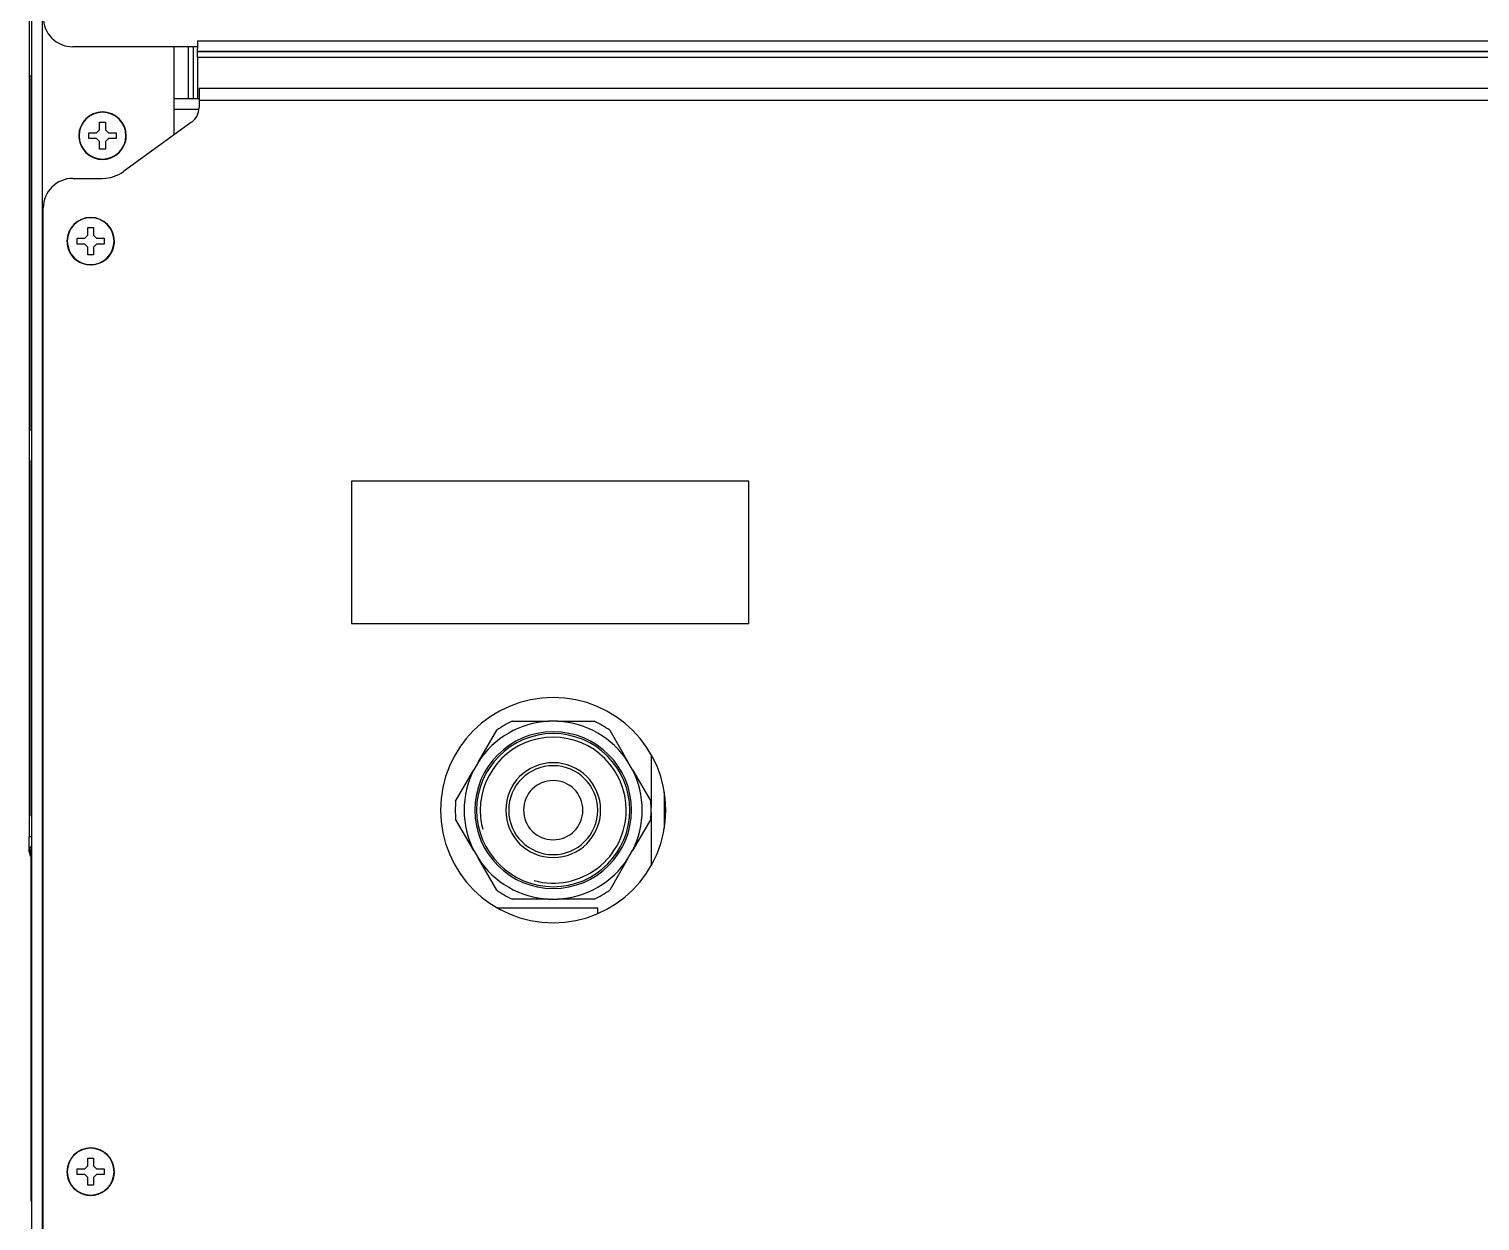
# Model space of a CAD drawing. Header units: millimetres. Extents: x -1584 to 3730, y -1918 to 2655.
# Drawn here: x 2831.7 to 3076.4, y -109.3 to 91.8 of the extents above; entities that cross this region are included whole.
import ezdxf

# ---------------------------------------------------------------- set-up
doc = ezdxf.new("R2010")
doc.units = ezdxf.units.MM
doc.header["$LTSCALE"] = 65.395
doc.layers.get('0').update_dxf_attribs({"linetype": 'CONTINUOUS'})
doc.layers.add('ASSI', color=7, linetype='CONTINUOUS')
doc.layers.add('GEOM', color=7, linetype='CONTINUOUS')

msp = doc.modelspace()

# ---------------------------------------------------------------- linework, layer by layer
at = {"linetype": 'Continuous'}
for p, q in [((2833.87, 982.35), (2833.87, -137.15)), ((2832.07, 973.09), (2832.07, -135.35)), ((2831.67, 970.06), (2831.67, -44.45)), ((2856.07, 88.85), (2856.07, 73.95)), ((2843.57, 76.15), (2844.57, 76.15)), ((2843.57, 75.87), (2843.57, 76.15)), ((2843.57, 75.37), (2843.57, 75.87)), ((2844.57, 76.15), (2844.57, 75.87)), ((2844.57, 75.87), (2844.57, 75.37)), ((2841.77, 73.85), (2841.77, 74.35)), ((2841.77, 74.35), (2842.05, 74.35)), ((2841.77, 73.35), (2841.77, 73.85)), ((2842.05, 74.35), (2842.55, 74.35)), ((2842.55, 74.35), (2843.07, 74.35)), ((2843.07, 74.35), (2843.57, 74.85)), ((2843.57, 74.85), (2843.57, 75.37)), ((2844.57, 75.37), (2844.57, 74.85)), ((2844.57, 74.85), (2845.07, 74.35)), ((2845.07, 74.35), (2845.59, 74.35)), ((2845.59, 74.35), (2846.09, 74.35)), ((2846.09, 74.35), (2846.37, 74.35)), ((2846.37, 74.35), (2846.37, 73.85)), ((2846.37, 73.85), (2846.37, 73.35)), ((2842.05, 73.35), (2841.77, 73.35)), ((2842.55, 73.35), (2842.05, 73.35)), ((2843.07, 73.35), (2842.55, 73.35)), ((2843.57, 72.85), (2843.07, 73.35)), ((2843.57, 72.33), (2843.57, 72.85)), ((2843.57, 71.83), (2843.57, 72.33)), ((2843.57, 71.55), (2843.57, 71.83)), ((2844.57, 71.55), (2843.57, 71.55)), ((2845.07, 73.35), (2844.57, 72.85)), ((2844.57, 72.85), (2844.57, 72.33)), ((2844.57, 72.33), (2844.57, 71.83)), ((2844.57, 71.83), (2844.57, 71.55)), ((2845.59, 73.35), (2845.07, 73.35)), ((2846.09, 73.35), (2845.59, 73.35)), ((2846.37, 73.35), (2846.09, 73.35)), ((2839.77, 56.05), (2839.77, 56.55)), ((2839.77, 56.55), (2840.55, 56.55)), ((2840.55, 56.55), (2841.07, 56.55)), ((2841.07, 56.55), (2841.57, 57.05)), ((2841.57, 58.35), (2842.57, 58.35)), ((2841.57, 57.57), (2841.57, 58.35)), ((2841.57, 57.05), (2841.57, 57.57)), ((2842.57, 58.35), (2842.57, 57.57)), ((2842.57, 57.57), (2842.57, 57.05)), ((2842.57, 57.05), (2843.07, 56.55)), ((2843.07, 56.55), (2843.59, 56.55)), ((2843.59, 56.55), (2844.37, 56.55)), ((2844.37, 56.55), (2844.37, 56.05)), ((2839.77, 55.55), (2839.77, 56.05)), ((2840.55, 55.55), (2839.77, 55.55)), ((2841.07, 55.55), (2840.55, 55.55)), ((2841.57, 55.05), (2841.07, 55.55)), ((2841.57, 54.53), (2841.57, 55.05)), ((2841.57, 53.75), (2841.57, 54.53)), ((2843.07, 55.55), (2842.57, 55.05)), ((2842.57, 55.05), (2842.57, 54.53)), ((2842.57, 54.53), (2842.57, 53.75)), ((2843.59, 55.55), (2843.07, 55.55)), ((2844.37, 55.55), (2843.59, 55.55)), ((2844.37, 56.05), (2844.37, 55.55)), ((2842.57, 53.75), (2841.57, 53.75)), ((2907.47, -31.77), (2910.54, -26.45)), ((2913.15, -24.95), (2919.29, -24.95)), ((2920.86, -24.95), (2919.29, -24.95)), ((2920.86, -24.95), (2926.99, -24.95)), ((2929.6, -26.45), (2932.67, -31.77)), ((2907.47, -31.77), (2906.69, -33.13)), ((2933.45, -33.13), (2932.67, -31.77)), ((2936.57, -30.55), (2936.57, -38.45)), ((2903.62, -38.45), (2906.69, -33.13)), ((2933.45, -33.13), (2936.52, -38.45)), ((2936.57, -38.45), (2936.57, -39.5)), ((2938.82, -42.97), (2938.82, -36.93)), ((2906.69, -46.77), (2903.62, -41.45)), ((2936.52, -41.45), (2933.45, -46.77)), ((2936.57, -40.4), (2936.57, -41.45)), ((2936.57, -41.45), (2936.57, -49.35)), ((2832.07, -44.45), (2831.67, -44.45)), ((2906.69, -46.77), (2907.47, -48.13)), ((2910.54, -53.45), (2907.47, -48.13)), ((2932.67, -48.13), (2929.6, -53.45)), ((2932.67, -48.13), (2933.45, -46.77)), ((2919.29, -54.95), (2913.15, -54.95)), ((2919.29, -54.95), (2920.86, -54.95)), ((2926.99, -54.95), (2920.86, -54.95)), ((2910.67, -56.45), (2927.57, -56.45)), ((2927.57, -57.4), (2927.57, -56.45)), ((2841.07, -100.45), (2841.57, -99.95)), ((2841.57, -98.65), (2842.57, -98.65)), ((2841.57, -99.43), (2841.57, -98.65)), ((2841.57, -99.95), (2841.57, -99.43)), ((2842.57, -98.65), (2842.57, -99.43)), ((2842.57, -99.43), (2842.57, -99.95)), ((2842.57, -99.95), (2843.07, -100.45)), ((2839.77, -100.95), (2839.77, -100.45)), ((2839.77, -100.45), (2840.55, -100.45)), ((2839.77, -101.45), (2839.77, -100.95)), ((2840.55, -101.45), (2839.77, -101.45)), ((2840.55, -100.45), (2841.07, -100.45)), ((2841.07, -101.45), (2840.55, -101.45)), ((2841.57, -101.95), (2841.07, -101.45)), ((2841.57, -102.47), (2841.57, -101.95)), ((2841.57, -103.25), (2841.57, -102.47)), ((2843.07, -101.45), (2842.57, -101.95)), ((2842.57, -101.95), (2842.57, -102.47)), ((2842.57, -102.47), (2842.57, -103.25)), ((2843.07, -100.45), (2843.59, -100.45)), ((2843.59, -101.45), (2843.07, -101.45)), ((2843.59, -100.45), (2844.37, -100.45)), ((2844.37, -101.45), (2843.59, -101.45)), ((2844.37, -100.45), (2844.37, -100.95)), ((2844.37, -100.95), (2844.37, -101.45)), ((2842.57, -103.25), (2841.57, -103.25))]:
    msp.add_line(p, q, dxfattribs=at)
for radius, start, end in [(13.22, 0, 180), (15.02, 92.9944, 147.0056), (16.52, 114.7747, 125.2253), (15.02, 32.9944, 87.0056), (16.52, 54.7747, 65.2253), (12.92, 0, 180), (12.31, 0, 180), (15.02, 152.9944, 207.0056), (8, 0, 180), (7.5, 0, 180), (15.02, 332.9944, 27.0056), (16.52, 174.7747, 185.2253), (16.52, 354.7747, 5.2253), (13.22, 180, 360), (12.92, 180, 360), (12.31, 180, 195), (8, 180, 360), (7.5, 180, 360), (12.31, 255, 360), (15.02, 212.9944, 267.0056), (15.02, 272.9944, 327.0056), (16.52, 234.7747, 245.2253), (16.52, 294.7747, 305.2253)]:
    msp.add_arc((2920.07, -39.95), radius, start, end, dxfattribs=at)
at = {"layer": 'ASSI', "linetype": 'Continuous'}
for centre, radius, start, end in [((2844.07, 73.85), 4, 0, 180), ((2844.07, 73.85), 4, 0, 180), ((2844.07, 73.85), 3.95, 0, 180), ((2844.07, 73.85), 4, 180, 196.2728), ((2844.07, 73.85), 4, 180, 196.3063), ((2844.07, 73.85), 3.95, 180, 360), ((2844.07, 73.85), 4, 343.7272, 360), ((2844.07, 73.85), 4, 343.7272, 360), ((2844.07, 73.85), 4, 343.6937, 360), ((2844.07, 73.85), 4, 196.2728, 343.7272), ((2844.07, 73.85), 4, 196.3063, 343.6937), ((2842.07, 56.05), 4, 0, 180), ((2842.07, 56.05), 4, 0, 180), ((2842.07, 56.05), 4, 0, 180), ((2842.07, 56.05), 3.95, 0, 180), ((2842.07, 56.05), 4, 180, 196.2728), ((2842.07, 56.05), 4, 180, 196.3063), ((2842.07, 56.05), 3.95, 180, 360), ((2842.07, 56.05), 4, 196.2728, 343.7272), ((2842.07, 56.05), 4, 196.3063, 343.6937), ((2842.07, 56.05), 4, 343.7272, 360), ((2842.07, 56.05), 4, 343.7272, 360), ((2842.07, 56.05), 4, 343.6937, 360), ((2920.07, -39.95), 19, 0, 180), ((2920.07, -39.95), 19, 180, 360), ((2842.07, -100.95), 4, 0, 180), ((2842.07, -100.95), 4, 0, 180), ((2842.07, -100.95), 3.95, 0, 180), ((2842.07, -100.95), 4, 180, 196.2728), ((2842.07, -100.95), 4, 180, 196.3063), ((2842.07, -100.95), 3.95, 180, 360), ((2842.07, -100.95), 4, 196.2728, 343.7272), ((2842.07, -100.95), 4, 196.3063, 343.6937), ((2842.07, -100.95), 4, 343.7272, 360), ((2842.07, -100.95), 4, 343.7272, 360), ((2842.07, -100.95), 4, 343.6937, 360)]:
    msp.add_arc(centre, radius, start, end, dxfattribs=at)
at = {"layer": 'GEOM', "linetype": 'Continuous'}
for p, q in [((2860.07, 88.85), (2839.07, 88.85)), ((2858.54, 80.05), (2858.54, 88.85)), ((2859.4, 80.05), (2859.4, 88.85)), ((2860.07, 89.85), (2860.07, 88.85)), ((2860.07, 89.85), (3664.07, 89.85)), ((2860.07, 88.85), (2860.07, 88.58)), ((2860.07, 88.05), (2860.07, 88.58)), ((3664.07, 88.05), (2860.07, 88.05)), ((2860.07, 88.05), (3664.07, 88.05)), ((2860.07, 87.05), (2860.07, 88.05)), ((2860.07, 87.05), (2860.07, 80.05)), ((3664.07, 87.05), (2860.07, 87.05)), ((2832.02, 84.05), (2832.07, 84.05)), ((2832.02, 84.05), (2832.07, 84.05)), ((2832.02, 83.78), (2832.02, 84.05)), ((2832.02, 82.05), (2832.02, 83.78)), ((2832.02, 26.05), (2832.02, 82.05)), ((2832.02, 82.05), (2832.07, 82.05)), ((2860.34, 81.85), (2860.34, 80.91)), ((2860.34, 81.85), (3663.81, 81.85)), ((2860.34, 81.85), (3663.81, 81.85)), ((2860.34, 80.91), (2860.34, 80.85)), ((2860.34, 80.85), (2860.34, 79.85)), ((2860.34, 80.05), (2856.07, 80.05)), ((2860.34, 79.85), (2860.34, 78.58)), ((2860.34, 79.85), (3663.81, 79.85)), ((2859.1, 76.15), (2847.6, 67.8)), ((2860.34, 78.25), (2856.07, 78.25)), ((2839.07, 66.65), (2844.07, 66.65)), ((2834.07, -116.95), (2834.07, 61.65)), ((2832.02, 24.32), (2832.02, 26.05)), ((2832.02, 26.05), (2832.07, 26.05)), ((2832.02, 24.05), (2832.02, 24.32)), ((2832.02, 24.05), (2832.07, 24.05)), ((2832.02, 19.05), (2832.07, 19.05)), ((2832.02, 19.05), (2832.07, 19.05)), ((2832.02, 18.78), (2832.02, 19.05)), ((2832.02, 17.05), (2832.02, 18.78)), ((2832.02, -38.95), (2832.02, 17.05)), ((2832.02, 17.05), (2832.07, 17.05)), ((2953.07, 15.54), (2886.07, 15.54)), ((2886.07, 15.54), (2886.07, -8.46)), ((2953.07, -8.46), (2953.07, 15.54)), ((2886.07, -8.46), (2953.07, -8.46)), ((2832.02, -40.68), (2832.02, -38.95)), ((2832.02, -38.95), (2832.07, -38.95)), ((2832.02, -40.95), (2832.02, -40.68)), ((2832.02, -40.95), (2832.07, -40.95)), ((2831.71, -46.47), (2831.67, -44.45)), ((2831.72, -46.98), (2831.71, -46.47)), ((2832.02, -45.95), (2832.07, -45.95)), ((2832.02, -45.95), (2832.07, -45.95)), ((2832.02, -46.22), (2832.02, -45.95)), ((2832.02, -47.95), (2832.02, -46.22)), ((2831.72, -46.98), (2831.72, -46.98)), ((2832.02, -103.95), (2832.02, -47.95)), ((2832.02, -47.95), (2832.07, -47.95)), ((2832.02, -105.68), (2832.02, -103.95)), ((2832.02, -103.95), (2832.07, -103.95)), ((2832.02, -105.95), (2832.02, -105.68)), ((2832.02, -105.95), (2832.07, -105.95))]:
    msp.add_line(p, q, dxfattribs=at)
for centre, radius, start, end in [((2839.07, 93.85), 5, 180, 270), ((2857.34, 78.58), 3, 306, 360), ((2839.07, 61.65), 5, 90, 180), ((2844.07, 72.65), 6, 270, 306), ((2920.07, -39.95), 5, 0, 180), ((2920.07, -39.95), 5, 180, 360), ((2833.22, -46.95), 1.5, 180.9998, 216.5998), ((2833.22, -46.95), 1.5, 181, 201.3118), ((2833.22, -46.95), 1.5, 201.3118, 207.7269), ((2833.22, -46.95), 1.5, 207.7269, 215.7979)]:
    msp.add_arc(centre, radius, start, end, dxfattribs=at)
for points, knots in [([(2831.71, -46.47), (2831.71, -46.42), (2831.81, -46.28), (2831.93, -46.19), (2832.01, -46.13)], [0, 0, 0, 0, 0.370601, 1, 1, 1, 1]), ([(2831.71, -46.47), (2831.71, -46.58), (2831.77, -46.82), (2831.91, -47.01), (2832, -47.09)], [0, 0, 0, 0, 0.480112, 1, 1, 1, 1])]:
    msp.add_open_spline(points, degree=3, knots=knots, dxfattribs=at)

doc.saveas('drawing.dxf')
